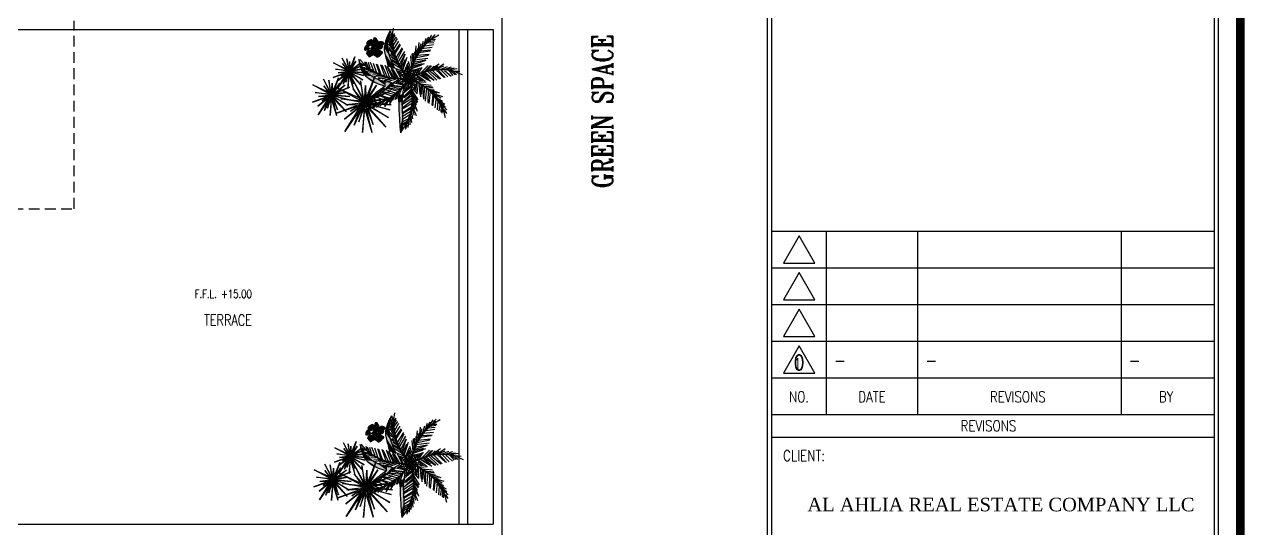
# Model space of a CAD drawing. Extents: x 5706208 to 5786773, y -2031603 to -1909573.
# Drawn here: x 5758540 to 5786773, y -2014775 to -2003110 of the extents above; entities that cross this region are included whole.
import ezdxf
from ezdxf.enums import TextEntityAlignment as Align

# ---------------------------------------------------------------- set-up
doc = ezdxf.new("R2010")
doc.units = 0
doc.header["$LTSCALE"] = 1000
doc.header["$MEASUREMENT"] = 0
doc.linetypes.add('HIDDEN', pattern=[0.375, 0.25, -0.125])
doc.layers.get('0').update_dxf_attribs({"linetype": 'CONTINUOUS'})
for name, color, linetype in [('0-PLANTS', 84, 'CONTINUOUS'), ('Bush', 86, 'CONTINUOUS'), ('c_trees1', 102, 'CONTINUOUS'), ('c_trees2', 96, 'CONTINUOUS'), ('c_trees_shade', 78, 'CONTINUOUS'), ('TEXT', 2, 'CONTINUOUS'), ('WALL', 7, 'CONTINUOUS'), ('WIN', 3, 'CONTINUOUS')]:
    doc.layers.add(name, color=color, linetype=linetype)
doc.styles.add('ROMANS', font='romans.shx', dxfattribs={"width": 0.9})
doc.styles.add('SALAH', font='dutcheb.ttf', dxfattribs={"height": 20})
doc.styles.add('TNR', font='romant.shx', dxfattribs={"width": 0.8})

# ---------------------------------------------------------------- blocks, each defined once
blk = doc.blocks.new('dec_tree')
at = {"layer": 'c_trees1'}
for points in [[(-778, -207), (-781, -201), (-783, -195), (-785, -188), (-786, -182), (-787, -176), (-788, -170), (-788, -163), (-788, -157), (-788, -151), (-788, -145), (-788, -138), (-788, -132), (-787, -126), (-787, -119), (-787, -113), (-788, -106), (-788, -100), (-789, -93), (-790, -87), (-792, -80), (-793, -74), (-795, -67), (-796, -60), (-798, -53), (-800, -46), (-802, -40), (-803, -33), (-805, -26), (-806, -18), (-808, -11), (-809, -4), (-809, 3), (-810, 11), (-810, 18), (-810, 26), (-810, 34), (-810, 41), (-809, 49), (-809, 56), (-808, 63), (-806, 71), (-805, 78), (-804, 85), (-802, 91), (-800, 98), (-798, 104), (-796, 110), (-794, 116), (-792, 121), (-790, 126), (-787, 131), (-785, 135), (-783, 140), (-781, 144), (-778, 148), (-776, 152), (-774, 156), (-773, 160), (-771, 163), (-770, 167), (-769, 171), (-768, 175), (-767, 179), (-767, 183), (-767, 188), (-768, 192), (-769, 197), (-770, 202), (-771, 207), (-772, 212), (-774, 217), (-775, 223), (-776, 228), (-778, 234), (-779, 240), (-780, 245), (-781, 251), (-782, 257), (-782, 263), (-783, 269), (-782, 275), (-782, 281), (-781, 287), (-780, 293), (-779, 299), (-777, 305), (-775, 310), (-773, 316), (-771, 321), (-769, 327), (-766, 332), (-764, 337), (-761, 342), (-759, 346), (-756, 350), (-753, 354), (-751, 358), (-748, 361), (-745, 365), (-742, 367), (-739, 369), (-736, 371), (-733, 373), (-729, 374), (-724, 375), (-720, 375), (-714, 374), (-709, 373), (-702, 372), (-695, 370), (-688, 368), (-679, 365), (-670, 361), (-660, 357), (-649, 352), (-638, 347), (-627, 342), (-615, 336), (-602, 330), (-590, 324), (-577, 317), (-565, 311), (-552, 304), (-540, 298), (-528, 291), (-516, 285), (-505, 279), (-494, 273), (-484, 267), (-474, 262), (-465, 257), (-456, 252), (-448, 247), (-441, 243), (-433, 238), (-427, 234), (-420, 230), (-414, 226), (-409, 221), (-404, 217), (-399, 213), (-394, 209), (-390, 204), (-385, 200), (-381, 195), (-378, 191), (-374, 186), (-371, 181), (-368, 176), (-365, 171), (-362, 166), (-359, 160), (-357, 155), (-355, 150), (-352, 145), (-351, 140), (-349, 135), (-347, 130), (-346, 125), (-344, 121), (-343, 116), (-342, 112), (-342, 108), (-341, 104), (-340, 100), (-340, 95), (-340, 91), (-340, 87), (-340, 83), (-341, 79), (-341, 75), (-342, 71), (-343, 66), (-344, 62), (-345, 57), (-347, 52), (-349, 47), (-351, 41), (-353, 36), (-355, 30), (-358, 24), (-360, 18), (-362, 12), (-365, 5), (-367, -2), (-370, -8), (-372, -16), (-375, -23), (-377, -30), (-379, -38), (-381, -46), (-383, -54), (-384, -62), (-386, -71), (-387, -79), (-388, -88), (-389, -96), (-390, -105), (-391, -113), (-393, -121), (-394, -129), (-395, -137), (-396, -145), (-398, -153), (-400, -160), (-402, -167), (-404, -173), (-407, -179), (-410, -185), (-414, -190), (-417, -194), (-421, -199), (-426, -203), (-431, -206), (-436, -210), (-442, -213), (-447, -216), (-454, -219), (-460, -222), (-467, -225), (-475, -228), (-483, -231), (-491, -235), (-499, -238), (-508, -241), (-517, -245), (-526, -248), (-536, -252), (-546, -256), (-556, -259), (-566, -263), (-577, -266), (-587, -269), (-598, -271), (-608, -273), (-619, -275), (-629, -277), (-640, -277), (-650, -278), (-660, -277), (-670, -276), (-680, -275), (-689, -272), (-698, -269), (-707, -266), (-716, -262), (-724, -258), (-732, -253), (-740, -248), (-747, -243), (-753, -237), (-759, -232), (-765, -226), (-770, -220), (-774, -213)], [(-225, -47), (-226, -44), (-227, -41), (-228, -38), (-229, -35), (-230, -32), (-230, -29), (-230, -26), (-230, -22), (-230, -19), (-230, -16), (-230, -13), (-230, -10), (-230, -7), (-230, -3), (-230, 0), (-230, 3), (-230, 6), (-231, 10), (-231, 13), (-232, 16), (-232, 19), (-233, 23), (-234, 26), (-235, 30), (-236, 33), (-237, 36), (-238, 40), (-238, 43), (-239, 47), (-240, 51), (-240, 54), (-241, 58), (-241, 62), (-241, 65), (-241, 69), (-241, 73), (-241, 77), (-241, 81), (-240, 84), (-240, 88), (-239, 92), (-238, 95), (-238, 99), (-237, 102), (-236, 105), (-235, 108), (-234, 111), (-233, 114), (-232, 117), (-231, 119), (-230, 122), (-228, 124), (-227, 126), (-226, 128), (-225, 130), (-224, 132), (-223, 134), (-222, 136), (-221, 138), (-221, 140), (-220, 142), (-220, 144), (-220, 146), (-220, 148), (-220, 150), (-220, 152), (-220, 155), (-221, 157), (-221, 160), (-222, 162), (-223, 165), (-223, 168), (-224, 170), (-225, 173), (-225, 176), (-226, 179), (-226, 182), (-227, 185), (-227, 188), (-227, 191), (-227, 194), (-227, 197), (-226, 200), (-226, 203), (-225, 206), (-224, 209), (-223, 211), (-222, 214), (-221, 217), (-220, 220), (-219, 222), (-218, 225), (-216, 227), (-215, 229), (-214, 231), (-213, 233), (-211, 235), (-210, 237), (-209, 238), (-207, 240), (-206, 241), (-204, 242), (-202, 243), (-200, 243), (-198, 243), (-196, 244), (-193, 243), (-190, 243), (-187, 242), (-184, 241), (-180, 240), (-175, 239), (-171, 237), (-166, 235), (-161, 232), (-155, 230), (-149, 227), (-143, 224), (-137, 221), (-131, 218), (-125, 215), (-118, 212), (-112, 208), (-106, 205), (-100, 202), (-94, 199), (-88, 196), (-83, 193), (-78, 190), (-73, 187), (-68, 185), (-64, 182), (-60, 180), (-56, 178), (-53, 175), (-49, 173), (-46, 171), (-43, 169), (-40, 167), (-38, 165), (-35, 163), (-33, 161), (-31, 158), (-29, 156), (-27, 154), (-25, 152), (-23, 149), (-21, 147), (-20, 144), (-18, 142), (-17, 139), (-15, 136), (-14, 134), (-13, 131), (-12, 129), (-11, 126), (-10, 124), (-9, 121), (-9, 119), (-8, 117), (-8, 114), (-7, 112), (-7, 110), (-6, 108), (-6, 106), (-6, 104), (-6, 102), (-6, 100), (-6, 98), (-6, 96), (-7, 94), (-7, 92), (-7, 89), (-8, 87), (-9, 85), (-9, 82), (-10, 80), (-11, 77), (-12, 74), (-13, 71), (-15, 68), (-16, 65), (-17, 62), (-18, 59), (-20, 55), (-21, 52), (-22, 48), (-23, 45), (-24, 41), (-25, 37), (-26, 33), (-27, 29), (-28, 25), (-29, 21), (-29, 17), (-30, 12), (-31, 8), (-31, 4), (-32, 0), (-32, -4), (-33, -9), (-33, -13), (-34, -16), (-35, -20), (-36, -24), (-37, -27), (-38, -30), (-39, -33), (-41, -36), (-43, -39), (-45, -41), (-47, -43), (-49, -45), (-51, -47), (-54, -49), (-57, -50), (-60, -52), (-63, -54), (-66, -55), (-70, -56), (-73, -58), (-77, -59), (-81, -61), (-85, -63), (-90, -64), (-94, -66), (-99, -68), (-104, -70), (-109, -72), (-114, -73), (-119, -75), (-124, -77), (-129, -78), (-135, -79), (-140, -81), (-145, -81), (-150, -82), (-156, -83), (-161, -83), (-166, -82), (-171, -82), (-176, -81), (-181, -80), (-185, -79), (-190, -77), (-194, -75), (-198, -73), (-202, -70), (-206, -68), (-209, -65), (-212, -62), (-215, -60), (-218, -57), (-221, -54), (-223, -50)], [(55, 605), (55, 601), (55, 598), (54, 595), (53, 592), (52, 589), (51, 586), (50, 583), (48, 580), (47, 578), (45, 575), (44, 572), (42, 569), (41, 567), (39, 564), (38, 561), (36, 558), (35, 555), (34, 552), (33, 549), (32, 546), (31, 542), (30, 539), (29, 536), (28, 532), (27, 529), (27, 525), (26, 522), (25, 518), (24, 515), (23, 511), (21, 508), (20, 505), (18, 501), (17, 498), (15, 494), (13, 491), (11, 488), (9, 485), (7, 481), (5, 478), (3, 476), (0, 473), (-2, 470), (-4, 467), (-6, 465), (-9, 463), (-11, 461), (-13, 459), (-15, 457), (-18, 455), (-20, 453), (-22, 452), (-24, 451), (-26, 449), (-28, 448), (-30, 447), (-31, 445), (-33, 444), (-35, 443), (-36, 442), (-37, 440), (-39, 439), (-40, 437), (-41, 435), (-42, 433), (-43, 431), (-44, 429), (-44, 426), (-45, 424), (-46, 421), (-46, 419), (-47, 416), (-48, 413), (-48, 410), (-49, 407), (-50, 405), (-51, 402), (-52, 399), (-53, 396), (-54, 394), (-56, 391), (-57, 389), (-59, 386), (-61, 384), (-63, 381), (-65, 379), (-67, 377), (-70, 375), (-72, 373), (-74, 371), (-76, 370), (-79, 368), (-81, 367), (-83, 365), (-85, 364), (-87, 363), (-89, 362), (-91, 361), (-93, 360), (-95, 360), (-97, 359), (-99, 359), (-101, 360), (-103, 360), (-105, 361), (-107, 362), (-109, 363), (-112, 365), (-114, 367), (-117, 370), (-119, 372), (-123, 376), (-126, 380), (-129, 384), (-133, 388), (-136, 393), (-140, 398), (-144, 404), (-148, 409), (-152, 415), (-156, 421), (-160, 427), (-164, 432), (-168, 438), (-172, 444), (-176, 449), (-179, 455), (-183, 460), (-186, 465), (-189, 469), (-192, 474), (-194, 478), (-197, 482), (-199, 486), (-201, 489), (-203, 493), (-205, 496), (-207, 499), (-208, 503), (-209, 506), (-211, 509), (-212, 512), (-213, 515), (-213, 517), (-214, 520), (-215, 523), (-215, 526), (-215, 529), (-216, 532), (-216, 535), (-216, 538), (-216, 541), (-216, 544), (-215, 547), (-215, 549), (-215, 552), (-214, 555), (-214, 557), (-213, 560), (-213, 562), (-212, 564), (-212, 566), (-211, 568), (-210, 570), (-210, 572), (-209, 574), (-208, 576), (-207, 578), (-206, 580), (-205, 581), (-203, 583), (-202, 585), (-201, 587), (-199, 588), (-197, 590), (-196, 592), (-194, 594), (-191, 596), (-189, 598), (-187, 600), (-184, 602), (-182, 604), (-179, 606), (-177, 608), (-174, 611), (-171, 613), (-168, 616), (-166, 618), (-163, 621), (-160, 624), (-158, 627), (-155, 630), (-152, 633), (-150, 637), (-147, 640), (-145, 644), (-142, 647), (-140, 651), (-137, 654), (-135, 658), (-132, 661), (-130, 664), (-127, 667), (-125, 670), (-122, 673), (-120, 675), (-117, 678), (-115, 680), (-112, 681), (-109, 683), (-107, 684), (-104, 685), (-101, 686), (-98, 686), (-95, 686), (-91, 687), (-88, 687), (-85, 686), (-81, 686), (-77, 686), (-73, 685), (-69, 685), (-65, 684), (-60, 684), (-56, 683), (-51, 683), (-46, 682), (-41, 682), (-35, 681), (-30, 680), (-25, 679), (-20, 678), (-14, 677), (-9, 676), (-4, 674), (1, 672), (6, 670), (11, 668), (16, 666), (20, 664), (24, 661), (28, 658), (32, 654), (35, 651), (38, 647), (41, 644), (44, 640), (46, 636), (48, 632), (50, 628), (52, 624), (53, 620), (54, 616), (55, 612), (55, 609)], [(375, 69), (373, 72), (372, 75), (371, 78), (371, 81), (370, 84), (370, 87), (370, 91), (370, 94), (370, 97), (370, 100), (370, 103), (370, 106), (370, 110), (370, 113), (370, 116), (370, 119), (370, 122), (369, 126), (369, 129), (368, 132), (367, 136), (366, 139), (366, 142), (365, 146), (364, 149), (363, 153), (362, 156), (361, 160), (361, 163), (360, 167), (359, 170), (359, 174), (359, 178), (359, 182), (358, 185), (359, 189), (359, 193), (359, 197), (359, 200), (360, 204), (361, 208), (361, 211), (362, 215), (363, 218), (364, 221), (365, 224), (366, 227), (367, 230), (368, 233), (369, 235), (370, 238), (371, 240), (372, 242), (373, 244), (374, 246), (376, 248), (376, 250), (377, 252), (378, 254), (379, 256), (379, 258), (380, 260), (380, 262), (380, 264), (380, 266), (380, 268), (379, 271), (379, 273), (378, 276), (378, 278), (377, 281), (376, 284), (376, 286), (375, 289), (374, 292), (374, 295), (373, 298), (373, 301), (372, 304), (372, 307), (372, 310), (373, 313), (373, 316), (374, 319), (374, 322), (375, 325), (376, 327), (377, 330), (378, 333), (379, 336), (381, 338), (382, 341), (383, 343), (384, 345), (386, 348), (387, 350), (388, 351), (390, 353), (391, 355), (393, 356), (394, 357), (396, 358), (397, 359), (399, 359), (402, 360), (404, 360), (406, 359), (409, 359), (413, 358), (416, 357), (420, 356), (424, 355), (429, 353), (434, 351), (439, 348), (445, 346), (450, 343), (456, 340), (463, 337), (469, 334), (475, 331), (481, 328), (488, 324), (494, 321), (500, 318), (506, 315), (511, 312), (517, 309), (522, 306), (527, 303), (531, 301), (536, 298), (540, 296), (543, 294), (547, 291), (550, 289), (554, 287), (556, 285), (559, 283), (562, 281), (564, 279), (567, 277), (569, 275), (571, 272), (573, 270), (575, 268), (577, 265), (578, 263), (580, 260), (581, 258), (583, 255), (584, 253), (585, 250), (586, 247), (587, 245), (588, 242), (589, 240), (590, 237), (591, 235), (591, 233), (592, 230), (592, 228), (593, 226), (593, 224), (593, 222), (594, 220), (594, 218), (594, 216), (594, 214), (593, 212), (593, 210), (593, 208), (592, 205), (592, 203), (591, 201), (590, 198), (589, 196), (588, 193), (587, 190), (586, 187), (585, 184), (584, 181), (582, 178), (581, 175), (580, 172), (579, 168), (578, 165), (576, 161), (575, 157), (574, 153), (573, 149), (572, 145), (572, 141), (571, 137), (570, 133), (570, 129), (569, 124), (569, 120), (568, 116), (567, 112), (567, 108), (566, 104), (565, 100), (565, 96), (564, 92), (563, 89), (562, 86), (560, 83), (559, 80), (557, 77), (555, 75), (553, 73), (551, 71), (548, 69), (546, 67), (543, 66), (540, 64), (537, 63), (533, 61), (530, 60), (526, 58), (522, 57), (518, 55), (514, 53), (510, 52), (505, 50), (501, 48), (496, 46), (491, 44), (486, 43), (481, 41), (475, 39), (470, 38), (465, 37), (460, 36), (454, 35), (449, 34), (444, 34), (439, 33), (434, 34), (429, 34), (424, 35), (419, 36), (414, 38), (410, 39), (406, 41), (402, 43), (398, 46), (394, 48), (390, 51), (387, 54), (384, 57), (381, 59), (379, 63), (377, 66)], [(-260, -404), (-422, -345), (-377, -457), (-403, -506), (-358, -569), (-309, -599), (-208, -584), (-170, -521), (-140, -453), (-144, -393), (-170, -345), (-208, -356), (-253, -404)]]:
    blk.add_hatch(color=256, dxfattribs=at).paths.add_polyline_path(points)
at = {"layer": 'c_trees2'}
for points in [[(-590, -124), (-639, -60), (-628, -19), (-609, 7), (-571, 26), (-500, -19), (-478, -82), (-515, -120)], [(-321, 325), (-326, 332), (-330, 339), (-335, 347), (-339, 354), (-343, 362), (-347, 370), (-350, 378), (-353, 386), (-357, 394), (-360, 403), (-363, 411), (-365, 419), (-368, 427), (-371, 435), (-374, 443), (-376, 451), (-379, 458), (-382, 465), (-384, 472), (-387, 479), (-389, 486), (-392, 492), (-394, 498), (-396, 505), (-398, 510), (-400, 516), (-402, 522), (-403, 527), (-404, 533), (-405, 538), (-406, 543), (-406, 548), (-406, 553), (-405, 558), (-404, 563), (-403, 568), (-402, 572), (-401, 577), (-399, 581), (-397, 586), (-395, 590), (-393, 594), (-391, 598), (-389, 602), (-387, 606), (-385, 610), (-383, 614), (-381, 617), (-379, 621), (-378, 624), (-376, 628), (-374, 631), (-373, 634), (-371, 638), (-369, 641), (-367, 644), (-365, 648), (-362, 651), (-359, 655), (-355, 658), (-352, 662), (-347, 666), (-342, 670), (-337, 674), (-331, 678), (-324, 682), (-317, 687), (-310, 692), (-302, 696), (-294, 701), (-287, 707), (-279, 712), (-271, 718), (-263, 723), (-256, 729), (-249, 735), (-243, 742), (-237, 748), (-232, 755), (-228, 762), (-224, 769), (-221, 776), (-219, 784), (-218, 791), (-217, 799), (-217, 806), (-217, 814), (-217, 822), (-218, 829), (-218, 837), (-219, 844), (-220, 851), (-221, 859), (-221, 865), (-222, 872), (-222, 879), (-222, 885), (-221, 891), (-220, 896), (-219, 901), (-218, 906), (-216, 911), (-214, 915), (-212, 920), (-209, 923), (-207, 927), (-204, 930), (-201, 933), (-197, 936), (-194, 939), (-190, 941), (-187, 943), (-183, 944), (-179, 946), (-175, 947), (-171, 948), (-167, 948), (-163, 949), (-159, 949), (-155, 950), (-151, 950), (-146, 950), (-142, 950), (-138, 950), (-134, 950), (-130, 949), (-126, 949), (-122, 949), (-119, 949), (-115, 949), (-112, 948), (-108, 948), (-105, 948), (-101, 948), (-98, 947), (-94, 947), (-91, 946), (-87, 945), (-84, 944), (-80, 943), (-77, 942), (-73, 940), (-69, 938), (-65, 936), (-61, 933), (-57, 931), (-53, 928), (-48, 925), (-44, 921), (-39, 918), (-34, 914), (-29, 910), (-24, 906), (-19, 902), (-14, 897), (-9, 893), (-4, 889), (2, 884), (7, 880), (13, 876), (18, 871), (24, 867), (30, 863), (35, 859), (41, 855), (47, 850), (52, 846), (58, 842), (64, 838), (69, 833), (75, 829), (80, 824), (85, 820), (90, 815), (95, 811), (100, 806), (104, 801), (109, 796), (113, 791), (117, 786), (121, 780), (124, 775), (127, 769), (130, 763), (132, 758), (135, 752), (136, 746), (138, 740), (139, 733), (139, 727), (139, 721), (139, 714), (138, 707), (137, 700), (136, 694), (134, 687), (132, 680), (130, 672), (127, 665), (125, 658), (122, 651), (120, 643), (118, 636), (116, 629), (114, 621), (112, 614), (111, 606), (110, 599), (110, 592), (110, 584), (111, 577), (112, 570), (113, 563), (114, 555), (115, 548), (117, 541), (119, 534), (120, 527), (122, 520), (124, 514), (125, 507), (127, 500), (128, 494), (129, 487), (129, 481), (129, 474), (129, 468), (129, 462), (129, 456), (128, 450), (127, 444), (126, 438), (125, 432), (123, 426), (122, 420), (120, 414), (118, 408), (116, 402), (114, 396), (112, 389), (110, 383), (108, 377), (106, 371), (104, 365), (102, 359), (100, 353), (98, 347), (96, 341), (94, 335), (92, 329), (90, 324), (88, 318), (86, 313), (84, 308), (83, 303), (81, 298), (79, 294), (77, 290), (75, 286), (74, 282), (72, 279), (70, 276), (68, 273), (66, 270), (64, 268), (62, 265), (60, 263), (58, 261), (55, 259), (52, 258), (49, 257), (46, 255), (43, 254), (39, 254), (36, 253), (32, 252), (27, 252), (23, 252), (19, 251), (14, 251), (9, 251), (4, 251), (-1, 251), (-6, 251), (-12, 251), (-17, 251), (-23, 251), (-28, 251), (-34, 250), (-40, 250), (-46, 250), (-52, 249), (-58, 249), (-64, 248), (-69, 248), (-75, 247), (-81, 247), (-86, 246), (-91, 246), (-96, 245), (-101, 244), (-106, 243), (-110, 243), (-114, 242), (-117, 241), (-121, 241), (-124, 240), (-126, 239), (-129, 239), (-131, 238), (-134, 237), (-136, 237), (-138, 236), (-140, 236), (-142, 236), (-144, 235), (-146, 235), (-148, 235), (-151, 235), (-153, 235), (-156, 236), (-158, 236), (-161, 236), (-165, 237), (-168, 238), (-171, 239), (-175, 240), (-179, 241), (-183, 242), (-188, 243), (-192, 245), (-197, 247), (-202, 249), (-208, 251), (-213, 253), (-219, 255), (-225, 258), (-231, 261), (-238, 264), (-244, 267), (-251, 270), (-258, 274), (-265, 278), (-271, 282), (-278, 286), (-285, 291), (-291, 296), (-298, 301), (-304, 307), (-310, 313), (-315, 319)], [(-99, -229), (-237, -114), (-253, -37), (-291, 31), (-184, 108), (-92, 93), (31, 162), (230, 169), (223, 15), (207, -99), (215, -160), (146, -198), (100, -214)], [(410, 312), (310, 235), (188, 174), (73, 373), (103, 465), (165, 565), (241, 649), (341, 672), (410, 657), (502, 672), (586, 680), (678, 588), (647, 488), (555, 412), (540, 343)], [(372, 5), (264, 45), (228, 162), (264, 232), (309, 285), (497, 335), (689, 312), (771, 61), (784, -91), (751, -204), (617, -219), (425, -164)], [(329, 303), (287, 361), (329, 402), (378, 419), (445, 369), (503, 294), (436, 269), (395, 261)], [(477, 489), (436, 547), (477, 589), (527, 605), (593, 556), (652, 481), (585, 456), (544, 448)], [(473, 95), (471, 167), (528, 178), (579, 165), (607, 87), (614, -8), (545, 8), (506, 24)], [(175, -495), (121, -365), (-55, -280), (-300, -265), (-384, -395), (-284, -541), (-383, -751), (45, -755)], [(240, -353), (255, -473), (306, -694), (383, -701), (420, -669), (519, -563), (609, -378), (579, -255), (472, -164), (448, -245), (430, -335), (361, -290)]]:
    blk.add_hatch(color=256, dxfattribs=at).paths.add_polyline_path(points)
at = {"layer": 'c_trees_shade'}
for points in [[(-610, -278), (-571, -337), (-509, -340), (-412, -288), (-354, -243), (-308, -110), (-308, -61), (-256, 65), (-260, 198), (-299, 243), (-409, 224), (-350, 156), (-341, 114), (-354, 17), (-383, -55), (-399, -171), (-438, -217), (-519, -249), (-584, -268)], [(590, -236), (644, -280), (704, -265), (782, -186), (824, -126), (828, 15), (813, 61), (825, 197), (782, 323), (732, 355), (632, 303), (708, 256), (730, 219), (747, 122), (740, 45), (759, -71), (736, -126), (668, -181), (612, -219)], [(-85, -747), (-46, -805), (16, -808), (113, -757), (171, -711), (217, -578), (217, -530), (269, -403), (266, -271), (227, -225), (116, -245), (175, -313), (184, -355), (171, -452), (142, -523), (126, -640), (87, -685), (6, -718), (-59, -737)], [(316, -664), (355, -723), (417, -726), (514, -674), (572, -629), (618, -496), (618, -447), (670, -321), (666, -188), (628, -143), (517, -162), (576, -230), (585, -272), (572, -370), (543, -441), (527, -558), (488, -603), (407, -635), (342, -655)]]:
    blk.add_hatch(color=256, dxfattribs=at).paths.add_polyline_path(points)
at = {"layer": 'c_trees1'}
for points in [[(-590, -124), (-639, -60), (-628, -19), (-609, 7), (-571, 26), (-500, -19), (-478, -82), (-515, -120)], [(329, 303), (287, 361), (329, 402), (378, 419), (445, 369), (503, 294), (436, 269), (395, 261)], [(477, 489), (436, 547), (477, 589), (527, 605), (593, 556), (652, 481), (585, 456), (544, 448)], [(473, 95), (471, 167), (528, 178), (579, 165), (607, 87), (614, -8), (545, 8), (506, 24)], [(-260, -404), (-422, -345), (-377, -457), (-403, -506), (-358, -569), (-309, -599), (-208, -584), (-170, -521), (-140, -453), (-144, -393), (-170, -345), (-208, -356), (-253, -404)]]:
    blk.add_lwpolyline(points, close=True, dxfattribs=at)
at = {"layer": 'c_trees2'}
for points in [[(-778, -207), (-781, -201), (-783, -195), (-785, -188), (-786, -182), (-787, -176), (-788, -170), (-788, -163), (-788, -157), (-788, -151), (-788, -145), (-788, -138), (-788, -132), (-787, -126), (-787, -119), (-787, -113), (-788, -106), (-788, -100), (-789, -93), (-790, -87), (-792, -80), (-793, -74), (-795, -67), (-796, -60), (-798, -53), (-800, -46), (-802, -40), (-803, -33), (-805, -26), (-806, -18), (-808, -11), (-809, -4), (-809, 3), (-810, 11), (-810, 18), (-810, 26), (-810, 34), (-810, 41), (-809, 49), (-809, 56), (-808, 63), (-806, 71), (-805, 78), (-804, 85), (-802, 91), (-800, 98), (-798, 104), (-796, 110), (-794, 116), (-792, 121), (-790, 126), (-787, 131), (-785, 135), (-783, 140), (-781, 144), (-778, 148), (-776, 152), (-774, 156), (-773, 160), (-771, 163), (-770, 167), (-769, 171), (-768, 175), (-767, 179), (-767, 183), (-767, 188), (-768, 192), (-769, 197), (-770, 202), (-771, 207), (-772, 212), (-774, 217), (-775, 223), (-776, 228), (-778, 234), (-779, 240), (-780, 245), (-781, 251), (-782, 257), (-782, 263), (-783, 269), (-782, 275), (-782, 281), (-781, 287), (-780, 293), (-779, 299), (-777, 305), (-775, 310), (-773, 316), (-771, 321), (-769, 327), (-766, 332), (-764, 337), (-761, 342), (-759, 346), (-756, 350), (-753, 354), (-751, 358), (-748, 361), (-745, 365), (-742, 367), (-739, 369), (-736, 371), (-733, 373), (-729, 374), (-724, 375), (-720, 375), (-714, 374), (-709, 373), (-702, 372), (-695, 370), (-688, 368), (-679, 365), (-670, 361), (-660, 357), (-649, 352), (-638, 347), (-627, 342), (-615, 336), (-602, 330), (-590, 324), (-577, 317), (-565, 311), (-552, 304), (-540, 298), (-528, 291), (-516, 285), (-505, 279), (-494, 273), (-484, 267), (-474, 262), (-465, 257), (-456, 252), (-448, 247), (-441, 243), (-433, 238), (-427, 234), (-420, 230), (-414, 226), (-409, 221), (-404, 217), (-399, 213), (-394, 209), (-390, 204), (-385, 200), (-381, 195), (-378, 191), (-374, 186), (-371, 181), (-368, 176), (-365, 171), (-362, 166), (-359, 160), (-357, 155), (-355, 150), (-352, 145), (-351, 140), (-349, 135), (-347, 130), (-346, 125), (-344, 121), (-343, 116), (-342, 112), (-342, 108), (-341, 104), (-340, 100), (-340, 95), (-340, 91), (-340, 87), (-340, 83), (-341, 79), (-341, 75), (-342, 71), (-343, 66), (-344, 62), (-345, 57), (-347, 52), (-349, 47), (-351, 41), (-353, 36), (-355, 30), (-358, 24), (-360, 18), (-362, 12), (-365, 5), (-367, -2), (-370, -8), (-372, -16), (-375, -23), (-377, -30), (-379, -38), (-381, -46), (-383, -54), (-384, -62), (-386, -71), (-387, -79), (-388, -88), (-389, -96), (-390, -105), (-391, -113), (-393, -121), (-394, -129), (-395, -137), (-396, -145), (-398, -153), (-400, -160), (-402, -167), (-404, -173), (-407, -179), (-410, -185), (-414, -190), (-417, -194), (-421, -199), (-426, -203), (-431, -206), (-436, -210), (-442, -213), (-447, -216), (-454, -219), (-460, -222), (-467, -225), (-475, -228), (-483, -231), (-491, -235), (-499, -238), (-508, -241), (-517, -245), (-526, -248), (-536, -252), (-546, -256), (-556, -259), (-566, -263), (-577, -266), (-587, -269), (-598, -271), (-608, -273), (-619, -275), (-629, -277), (-640, -277), (-650, -278), (-660, -277), (-670, -276), (-680, -275), (-689, -272), (-698, -269), (-707, -266), (-716, -262), (-724, -258), (-732, -253), (-740, -248), (-747, -243), (-753, -237), (-759, -232), (-765, -226), (-770, -220), (-774, -213)], [(-321, 325), (-326, 332), (-330, 339), (-335, 347), (-339, 354), (-343, 362), (-347, 370), (-350, 378), (-353, 386), (-357, 394), (-360, 403), (-363, 411), (-365, 419), (-368, 427), (-371, 435), (-374, 443), (-376, 451), (-379, 458), (-382, 465), (-384, 472), (-387, 479), (-389, 486), (-392, 492), (-394, 498), (-396, 505), (-398, 510), (-400, 516), (-402, 522), (-403, 527), (-404, 533), (-405, 538), (-406, 543), (-406, 548), (-406, 553), (-405, 558), (-404, 563), (-403, 568), (-402, 572), (-401, 577), (-399, 581), (-397, 586), (-395, 590), (-393, 594), (-391, 598), (-389, 602), (-387, 606), (-385, 610), (-383, 614), (-381, 617), (-379, 621), (-378, 624), (-376, 628), (-374, 631), (-373, 634), (-371, 638), (-369, 641), (-367, 644), (-365, 648), (-362, 651), (-359, 655), (-355, 658), (-352, 662), (-347, 666), (-342, 670), (-337, 674), (-331, 678), (-324, 682), (-317, 687), (-310, 692), (-302, 696), (-294, 701), (-287, 707), (-279, 712), (-271, 718), (-263, 723), (-256, 729), (-249, 735), (-243, 742), (-237, 748), (-232, 755), (-228, 762), (-224, 769), (-221, 776), (-219, 784), (-218, 791), (-217, 799), (-217, 806), (-217, 814), (-217, 822), (-218, 829), (-218, 837), (-219, 844), (-220, 851), (-221, 859), (-221, 865), (-222, 872), (-222, 879), (-222, 885), (-221, 891), (-220, 896), (-219, 901), (-218, 906), (-216, 911), (-214, 915), (-212, 920), (-209, 923), (-207, 927), (-204, 930), (-201, 933), (-197, 936), (-194, 939), (-190, 941), (-187, 943), (-183, 944), (-179, 946), (-175, 947), (-171, 948), (-167, 948), (-163, 949), (-159, 949), (-155, 950), (-151, 950), (-146, 950), (-142, 950), (-138, 950), (-134, 950), (-130, 949), (-126, 949), (-122, 949), (-119, 949), (-115, 949), (-112, 948), (-108, 948), (-105, 948), (-101, 948), (-98, 947), (-94, 947), (-91, 946), (-87, 945), (-84, 944), (-80, 943), (-77, 942), (-73, 940), (-69, 938), (-65, 936), (-61, 933), (-57, 931), (-53, 928), (-48, 925), (-44, 921), (-39, 918), (-34, 914), (-29, 910), (-24, 906), (-19, 902), (-14, 897), (-9, 893), (-4, 889), (2, 884), (7, 880), (13, 876), (18, 871), (24, 867), (30, 863), (35, 859), (41, 855), (47, 850), (52, 846), (58, 842), (64, 838), (69, 833), (75, 829), (80, 824), (85, 820), (90, 815), (95, 811), (100, 806), (104, 801), (109, 796), (113, 791), (117, 786), (121, 780), (124, 775), (127, 769), (130, 763), (132, 758), (135, 752), (136, 746), (138, 740), (139, 733), (139, 727), (139, 721), (139, 714), (138, 707), (137, 700), (136, 694), (134, 687), (132, 680), (130, 672), (127, 665), (125, 658), (122, 651), (120, 643), (118, 636), (116, 629), (114, 621), (112, 614), (111, 606), (110, 599), (110, 592), (110, 584), (111, 577), (112, 570), (113, 563), (114, 555), (115, 548), (117, 541), (119, 534), (120, 527), (122, 520), (124, 514), (125, 507), (127, 500), (128, 494), (129, 487), (129, 481), (129, 474), (129, 468), (129, 462), (129, 456), (128, 450), (127, 444), (126, 438), (125, 432), (123, 426), (122, 420), (120, 414), (118, 408), (116, 402), (114, 396), (112, 389), (110, 383), (108, 377), (106, 371), (104, 365), (102, 359), (100, 353), (98, 347), (96, 341), (94, 335), (92, 329), (90, 324), (88, 318), (86, 313), (84, 308), (83, 303), (81, 298), (79, 294), (77, 290), (75, 286), (74, 282), (72, 279), (70, 276), (68, 273), (66, 270), (64, 268), (62, 265), (60, 263), (58, 261), (55, 259), (52, 258), (49, 257), (46, 255), (43, 254), (39, 254), (36, 253), (32, 252), (27, 252), (23, 252), (19, 251), (14, 251), (9, 251), (4, 251), (-1, 251), (-6, 251), (-12, 251), (-17, 251), (-23, 251), (-28, 251), (-34, 250), (-40, 250), (-46, 250), (-52, 249), (-58, 249), (-64, 248), (-69, 248), (-75, 247), (-81, 247), (-86, 246), (-91, 246), (-96, 245), (-101, 244), (-106, 243), (-110, 243), (-114, 242), (-117, 241), (-121, 241), (-124, 240), (-126, 239), (-129, 239), (-131, 238), (-134, 237), (-136, 237), (-138, 236), (-140, 236), (-142, 236), (-144, 235), (-146, 235), (-148, 235), (-151, 235), (-153, 235), (-156, 236), (-158, 236), (-161, 236), (-165, 237), (-168, 238), (-171, 239), (-175, 240), (-179, 241), (-183, 242), (-188, 243), (-192, 245), (-197, 247), (-202, 249), (-208, 251), (-213, 253), (-219, 255), (-225, 258), (-231, 261), (-238, 264), (-244, 267), (-251, 270), (-258, 274), (-265, 278), (-271, 282), (-278, 286), (-285, 291), (-291, 296), (-298, 301), (-304, 307), (-310, 313), (-315, 319)], [(-99, -229), (-237, -114), (-253, -37), (-291, 31), (-184, 108), (-92, 93), (31, 162), (230, 169), (223, 15), (207, -99), (215, -160), (146, -198), (100, -214)], [(410, 312), (310, 235), (188, 174), (73, 373), (103, 465), (165, 565), (241, 649), (341, 672), (410, 657), (502, 672), (586, 680), (678, 588), (647, 488), (555, 412), (540, 343)], [(372, 5), (264, 45), (228, 162), (264, 232), (309, 285), (497, 335), (689, 312), (771, 61), (784, -91), (751, -204), (617, -219), (425, -164)], [(240, -353), (255, -473), (306, -694), (383, -701), (420, -669), (519, -563), (609, -378), (579, -255), (472, -164), (448, -245), (430, -335), (361, -290)]]:
    blk.add_lwpolyline(points, close=True, dxfattribs=at)
blk.add_lwpolyline([(175, -495), (121, -365), (-55, -280), (-300, -265), (-384, -395), (-284, -541), (-383, -751), (45, -755), (175, -495)], dxfattribs=at)
at = {"layer": 'c_trees_shade'}
blk.add_lwpolyline([(-610, -278), (-571, -337), (-509, -340), (-412, -288), (-354, -243), (-308, -110), (-308, -61), (-256, 65), (-260, 198), (-299, 243), (-409, 224), (-350, 156), (-341, 114), (-354, 17), (-383, -55), (-399, -171), (-438, -217), (-519, -249), (-584, -268)], close=True, dxfattribs=at)
blk = doc.blocks.new('*U7', base_point=(3283.82, -1172.15))
at = {"color": 0}
for points in [[(3280.3, -1172.06), (3279.91, -1171.83), (3280.35, -1172.2)], [(3281.2, -1172.33), (3280.3, -1172.06), (3281.52, -1172.8), (3280.35, -1172.2)], [(3280.35, -1172.2), (3280.85, -1172.52), (3281.52, -1172.8), (3281.18, -1172.69)], [(3281.99, -1172.45), (3281.2, -1172.33), (3281.52, -1172.8)], [(3281.52, -1172.8), (3282.06, -1172.84), (3283.31, -1172.29), (3283.82, -1172.15)], [(3281.52, -1172.8), (3283.31, -1172.29), (3282.5, -1172.4)], [(3282.5, -1172.4), (3281.99, -1172.45), (3281.52, -1172.8)], [(3281.52, -1172.8), (3281.88, -1172.84), (3282.06, -1172.84)], [(3282.06, -1172.84), (3283.42, -1172.8), (3283.82, -1172.15), (3283.82, -1172.17)]]:
    blk.add_solid(points, dxfattribs=at)
blk = doc.blocks.new('*U8', base_point=(3285.02, -1173.35))
at = {"color": 0}
for points in [[(3285.2, -1172.87), (3285.11, -1173.07), (3285.02, -1173.35)], [(3285.41, -1173.44), (3286.41, -1175.5), (3285.02, -1173.35), (3285.2, -1172.87)], [(3285.64, -1173.24), (3285.39, -1172.59), (3285.2, -1172.87)], [(3285.85, -1173.74), (3285.64, -1173.24), (3285.2, -1172.87)], [(3286.41, -1175.5), (3286.72, -1176.4), (3285.2, -1172.87), (3285.85, -1173.74)], [(3283.93, -1175.34), (3285.08, -1174.13), (3285.41, -1173.44)], [(3284.46, -1174.31), (3284.16, -1174.65), (3285.41, -1173.44), (3283.93, -1175.34)], [(3283.93, -1175.34), (3284.16, -1175.18), (3285.08, -1174.13), (3284.67, -1174.69)], [(3284.76, -1173.84), (3284.46, -1174.31), (3285.41, -1173.44)], [(3285.41, -1173.44), (3285.02, -1173.35), (3284.76, -1173.84)], [(3285.08, -1174.13), (3285.27, -1173.77), (3285.41, -1173.44)], [(3285.41, -1173.44), (3285.55, -1173.77), (3286.41, -1175.5), (3286.08, -1174.85)], [(3286.78, -1175.59), (3286.2, -1174.35), (3285.85, -1173.74)], [(3286.72, -1176.4), (3286.75, -1176.54), (3285.85, -1173.74), (3286.78, -1175.59)], [(3282.49, -1175.6), (3282.17, -1175.64), (3282.68, -1175.69)], [(3282.94, -1175.47), (3282.49, -1175.6), (3283.93, -1175.34), (3282.68, -1175.69)], [(3282.68, -1175.69), (3283.31, -1175.57), (3283.93, -1175.34), (3283.63, -1175.48)], [(3283.35, -1175.27), (3282.94, -1175.47), (3283.93, -1175.34)], [(3283.58, -1175.13), (3283.35, -1175.27), (3283.93, -1175.34)], [(3284.16, -1174.65), (3283.58, -1175.13), (3283.93, -1175.34)], [(3286.75, -1176.54), (3286.89, -1176.1), (3286.78, -1175.59)]]:
    blk.add_solid(points, dxfattribs=at)
blk = doc.blocks.new('*U9', base_point=(3286.82, -1171.92))
at = {"color": 0}
for points in [[(3287.47, -1172.43), (3286.99, -1172.4), (3286.64, -1171.83), (3286.71, -1172.1)], [(3287.47, -1172.43), (3286.64, -1171.83), (3286.82, -1171.92)], [(3286.82, -1171.92), (3287.36, -1172.13), (3287.47, -1172.43)], [(3287.36, -1172.13), (3288.1, -1172.24), (3289.07, -1172.4)], [(3287.36, -1172.13), (3289.07, -1172.4), (3289.14, -1172.7), (3289.92, -1172.82)], [(3287.36, -1172.13), (3289.14, -1172.7), (3287.47, -1172.43)], [(3289.14, -1172.7), (3288.17, -1172.57), (3287.47, -1172.43)], [(3289.07, -1172.4), (3289.9, -1172.57), (3289.92, -1172.82), (3290.55, -1172.87)]]:
    blk.add_solid(points, dxfattribs=at)
blk = doc.blocks.new('PPALM1')
at = {"color": 84}
for points in [[(-0.417, 2.197), (-0.375, 1.885)], [(-0.356, 1.899), (-0.164, 2.109)], [(-0.337, 2.117), (-0.313, 2.314)], [(-0.32, 2.035), (-0.167, 2.173)], [(-0.279, 2.15), (-0.172, 2.407)], [(-0.386, 1.262), (-0.632, 1.628)], [(-0.428, 1.36), (-0.538, 1.637)], [(-0.404, 1.504), (-0.516, 1.791)], [(-0.388, 1.636), (-0.507, 1.954)], [(-0.405, 1.771), (-0.456, 2.071)], [(-0.391, 1.496), (-0.07, 1.808)], [(-0.38, 1.285), (-0.047, 1.642)], [(-0.376, 1.371), (-0.045, 1.685)], [(-0.37, 1.811), (-0.135, 2.019)], [(-0.351, 1.665), (-0.098, 1.941)], [(0.626, 1.148), (0.759, 1.569)], [(0.804, 1.313), (0.958, 1.58)], [(0.917, 1.383), (1.091, 1.674)], [(1.012, 1.481), (1.215, 1.707)], [(1.337, 1.755), (1.119, 1.528)], [(1.271, 1.578), (1.475, 1.545)], [(1.325, 1.643), (1.494, 1.747)], [(1.386, 1.619), (1.655, 1.695)], [(-1.743, 1.113), (-1.883, 1.255)], [(-1.733, 1.179), (-1.868, 1.424)], [(-1.856, 1.1), (-1.585, 0.939)], [(-1.669, 1.075), (-1.681, 1.282)], [(-1.585, 0.962), (-1.63, 1.244)], [(-1.525, 0.896), (-1.541, 1.21)], [(-1.399, 0.821), (-1.457, 1.191)], [(-1.292, 0.684), (-1.336, 1.129)], [(-1.185, 0.618), (-1.224, 1.072)], [(-1.12, 0.561), (-1.191, 1.044)], [(-0.416, 1.096), (-0.636, 1.435)], [(-0.275, 0.772), (-0.558, 1.056)], [(-0.335, 0.909), (-0.545, 1.101)], [(-0.329, 0.985), (-0.534, 1.2)], [(-0.385, 1.155), (-0.526, 1.372)], [(-0.361, 1.139), (0.013, 1.504)], [(-0.329, 1.038), (0.014, 1.451)], [(-0.327, 0.921), (0.07, 1.334)], [(-0.293, 0.811), (0.06, 1.225)], [(-0.254, 0.723), (0.072, 1.217)], [(-0.173, 0.643), (0.114, 1.065)], [(0.226, 0.636), (0.281, 1.095)], [(0.312, 0.756), (0.357, 1.154)], [(0.381, 0.888), (0.4, 1.173)], [(0.445, 0.931), (0.485, 1.225)], [(0.477, 1.068), (0.606, 1.451)], [(0.542, 1.081), (0.624, 1.327)], [(0.545, 1.052), (1.064, 0.987)], [(0.647, 1.158), (1.134, 1.12)], [(0.677, 1.242), (0.824, 1.501)], [(0.717, 1.209), (1.169, 1.145)], [(0.805, 1.298), (1.249, 1.242)], [(0.962, 1.372), (1.337, 1.346)], [(1.064, 1.478), (1.374, 1.424)], [(1.142, 1.522), (1.426, 1.503)], [(-1.516, 0.845), (-1.782, 0.992)], [(-1.399, 0.774), (-1.722, 0.879)], [(-1.306, 0.679), (-1.601, 0.77)], [(-1.106, 0.542), (-1.546, 0.578)], [(-1.209, 0.571), (-1.494, 0.657)], [(-0.994, 0.485), (-1.046, 1.005)], [(-0.896, 0.447), (-1.004, 0.972)], [(-0.802, 0.376), (-0.878, 0.943)], [(-0.695, 0.333), (-0.799, 0.868)], [(-0.601, 0.309), (-0.785, 0.872)], [(-0.55, 0.295), (-0.645, 0.708)], [(-0.489, 0.322), (-0.64, 0.811)], [(-0.424, 0.219), (-0.585, 0.688)], [(-0.235, 0.63), (-0.559, 0.959)], [(-0.239, 0.544), (-0.476, 0.709)], [(-0.349, 0.251), (-0.458, 0.659)], [(-0.162, 0.431), (-0.405, 0.574)], [(-0.316, 0.223), (-0.37, 0.556)], [(-0.233, 0.673), (0.03, 1.005)], [(-0.214, 0.528), (0.053, 0.946)], [(-0.144, 0.446), (0.083, 0.695)], [(-0.142, 0.489), (0.109, 0.829)], [(0.033, 0.306), (-0.083, 0.593)], [(-0.079, 0.341), (0.086, 0.632)], [(0.062, 0.391), (-0.012, 0.63)], [(0.116, 0.455), (0.076, 0.734)], [(0.156, 0.585), (0.137, 0.874)], [(0.159, 0.556), (0.652, 0.608)], [(0.261, 0.662), (0.685, 0.663)], [(0.274, 0.596), (0.784, 0.635)], [(0.286, 0.709), (0.876, 0.762)], [(0.33, 0.794), (0.875, 0.777)], [(0.396, 0.89), (0.966, 0.837)], [(0.486, 0.965), (1.023, 0.954)], [(0.518, 0.28), (0.911, 0.523)], [(-0.994, 0.415), (-1.397, 0.455)], [(-1.022, 0.476), (-1.279, 0.501)], [(-0.854, 0.414), (-1.149, 0.388)], [(-0.798, 0.362), (-1.079, 0.317)], [(-0.653, 0.323), (-1.051, 0.279)], [(-0.517, 0.266), (-0.977, 0.218)], [(-0.435, -0.124), (-0.911, 0.062)], [(-0.314, -0.138), (-0.781, 0.029)], [(-0.452, 0.21), (-0.729, 0.127)], [(-0.292, -0.059), (-0.68, 0.11)], [(-0.317, 0.199), (-0.58, 0.098)], [(-0.25, -0.052), (-0.544, 0.114)], [(-0.162, 0.034), (-0.482, 0.131)], [(-0.242, 0.161), (-0.458, 0.036)], [(-0.153, 0.151), (-0.407, -0.025)], [(-0.098, 0.273), (-0.394, 0.362)], [(-0.114, 0.056), (-0.385, 0.221)], [(-0.145, 0.349), (-0.378, 0.44)], [(-0.195, 0.208), (-0.319, 0.518)], [(-0.094, 0.111), (-0.319, 0.228)], [(0.007, 0.002), (-0.291, -0.106)], [(-0.024, 0.053), (-0.255, -0.051)], [(-0.148, 0.184), (-0.188, 0.498)], [(-0.092, 0.202), (-0.141, 0.451)], [(-0.092, 0.032), (-0.113, -0.277)], [(-0.069, 0.29), (0.152, 0.517)], [(-0.019, 0.257), (0.144, 0.451)], [(0.065, 0.072), (0.002, -0.174)], [(0.124, 0.064), (0.024, -0.237)], [(0.04, 0.005), (0.268, -0.204)], [(0.063, 0.294), (0.379, 0.263)], [(0.069, 0.235), (0.322, 0.228)], [(0.097, 0.335), (0.427, 0.387)], [(0.106, 0.153), (0.259, -0.05)], [(0.156, 0.022), (0.133, -0.311)], [(0.139, 0.225), (0.292, 0.494)], [(0.139, 0.45), (0.475, 0.428)], [(0.143, 0.091), (0.448, 0.14)], [(0.149, 0.194), (0.321, -0.072)], [(0.173, 0.475), (0.596, 0.491)], [(0.202, 0.192), (0.448, -0.033)], [(0.218, 0.043), (0.468, 0.062)], [(0.224, 0.255), (0.365, 0.461)], [(0.308, 0.253), (0.501, 0.458)], [(0.318, 0.232), (0.511, -0.045)], [(0.359, 0.22), (0.635, -0.1)], [(0.413, 0.282), (0.762, -0.071)], [(0.434, 0.303), (0.648, 0.497)], [(0.516, 0.217), (0.864, -0.158)], [(0.559, 0.268), (0.825, -0.062)], [(0.612, 0.278), (1.022, -0.151)], [(0.665, 0.287), (1.005, 0.5)], [(0.707, 0.297), (1.032, -0.14)], [(0.812, 0.315), (1.046, 0.478)], [(0.822, 0.305), (1.136, -0.174)], [(0.885, 0.293), (1.139, 0.444)], [(0.937, 0.281), (1.263, -0.145)], [(1.012, 0.353), (1.392, 0.491)], [(1.042, 0.289), (1.315, -0.157)], [(1.063, 0.31), (1.306, 0.399)], [(1.167, 0.286), (1.58, 0.445)], [(1.188, 0.276), (1.462, -0.129)], [(1.271, 0.253), (1.504, -0.14)], [(1.273, 0.305), (1.567, 0.351)], [(1.397, 0.24), (1.629, -0.143)], [(1.408, 0.25), (1.712, 0.295)], [(1.532, 0.205), (1.869, 0.25)], [(1.552, 0.163), (1.766, -0.146)], [(1.668, 0.192), (1.972, 0.174)], [(1.699, 0.149), (1.85, -0.127)], [(2.085, 0.109), (1.772, 0.137)], [(1.782, 0.116), (1.944, -0.118)], [(1.906, 0.05), (2.007, -0.13)], [(1.99, 0.048), (2.177, -0.019)], [(-1.881, -0.563), (-2.156, -0.516)], [(-1.759, -0.577), (-1.929, -0.458)], [(-1.619, -0.582), (-1.867, -0.442)], [(-1.53, -0.576), (-1.786, -0.393)], [(-1.392, -0.525), (-1.718, -0.34)], [(-1.219, -0.527), (-1.594, -0.283)], [(-1.1, -0.484), (-1.48, -0.231)], [(-1.015, -0.469), (-1.437, -0.223)], [(-0.877, -0.418), (-1.317, -0.134)], [(-0.991, -0.47), (-1.294, -0.791)], [(-0.786, -0.365), (-1.265, -0.122)], [(-0.673, -0.336), (-1.163, -0.041)], [(-0.822, -0.462), (-1.105, -0.751)], [(-0.887, -0.445), (-1.068, -0.631)], [(-0.572, -0.279), (-1.055, -0.026)], [(-0.495, -0.221), (-1.05, -0.013)], [(-0.734, -0.352), (-0.898, -0.6)], [(-0.452, -0.189), (-0.834, -0.007)], [(-0.659, -0.341), (-0.799, -0.589)], [(-0.538, -0.252), (-0.752, -0.591)], [(-0.409, -0.182), (-0.658, -0.571)], [(-0.014, -0.468), (-0.523, -0.772)], [(-0.052, -0.361), (-0.495, -0.617)], [(-0.324, -0.166), (-0.432, -0.434)], [(-0.012, -0.414), (-0.393, -0.599)], [(-0.014, -0.208), (-0.388, -0.406)], [(0.034, -0.275), (-0.388, -0.536)], [(-0.231, -0.066), (-0.316, -0.335)], [(0.006, -0.17), (-0.306, -0.297)], [(-0.006, -0.048), (-0.281, -0.238)], [(-0.155, -0.032), (-0.192, -0.279)], [(-0.017, -0.521), (0.115, -0.9)], [(0.009, -0.376), (0.158, -0.813)], [(0.029, -0.165), (0.187, -0.399)], [(0.049, -0.3), (0.191, -0.552)], [(0.05, -0.084), (0.22, -0.267)], [(0.259, -0.044), (0.163, -0.368)], [(0.276, -0.084), (0.197, -0.499)], [(0.269, -0.023), (0.55, -0.046)], [(0.371, -0.209), (0.295, -0.714)], [(0.358, -0.087), (0.299, -0.58)], [(0.438, -0.21), (0.345, -0.624)], [(0.387, -0.091), (0.672, -0.137)], [(0.478, -0.246), (0.399, -0.833)], [(0.552, -0.308), (0.414, -0.835)], [(0.421, -0.171), (0.856, -0.327)], [(0.63, -0.393), (0.452, -0.937)], [(0.518, -0.281), (0.897, -0.414)], [(0.683, -0.498), (0.553, -1.018)], [(0.632, -0.379), (0.905, -0.46)], [(0.66, -0.45), (0.937, -0.554)], [(0.786, -0.511), (1.131, -0.722)], [(2.009, -0.015), (2.236, -0.177)], [(-1.836, -0.612), (-2.033, -0.633)], [(-1.896, -0.708), (-1.601, -0.597)], [(-1.484, -0.601), (-1.765, -0.718)], [(-1.356, -0.555), (-1.639, -0.741)], [(-1.224, -0.541), (-1.479, -0.714)], [(-1.078, -0.532), (-1.323, -0.701)], [(-0.145, -1.029), (-0.6, -1.206)], [(-0.099, -0.889), (-0.594, -1.056)], [(-0.083, -0.785), (-0.572, -1.008)], [(-0.035, -0.678), (-0.571, -0.878)], [(-0.017, -0.564), (-0.515, -0.784)], [(-0.129, -1.011), (-0.066, -1.448)], [(-0.084, -0.915), (-0.051, -1.171)], [(-0.06, -0.737), (0.031, -1.019)], [(-0.03, -0.874), (0.02, -1.275)], [(-0.022, -0.671), (0.084, -0.935)], [(0.755, -0.575), (0.577, -1.066)], [(0.836, -0.698), (0.691, -1.164)], [(0.87, -0.777), (0.708, -1.203)], [(0.938, -0.883), (0.784, -1.303)], [(0.785, -0.579), (1.006, -0.713)], [(0.831, -0.675), (1.212, -0.898)], [(0.912, -0.745), (1.131, -0.947)], [(0.952, -0.885), (1.178, -1.095)], [(0.995, -1.011), (1.24, -1.245)], [(-0.336, -1.359), (-0.684, -1.498)], [(-0.382, -1.498), (-0.684, -1.584)], [(-0.226, -1.224), (-0.651, -1.366)], [(-0.185, -1.105), (-0.62, -1.244)], [(-0.333, -1.478), (-0.417, -1.77)], [(-0.29, -1.349), (-0.321, -1.686)], [(-0.219, -1.237), (-0.242, -1.544)], [(-0.135, -1.118), (-0.155, -1.415)], [(0.975, -1.053), (0.866, -1.412)], [(1.055, -1.176), (0.934, -1.466)], [(1.081, -1.261), (0.999, -1.534)], [(1.107, -1.399), (1.029, -1.591)], [(1.07, -1.125), (1.245, -1.373)], [(1.265, -1.503), (1.091, -1.24)], [(1.121, -1.521), (1.135, -1.799)], [(1.158, -1.466), (1.222, -1.654)], [(-0.611, -1.765), (-0.819, -1.95)], [(-0.524, -1.678), (-0.722, -1.737)], [(-0.432, -1.572), (-0.697, -1.678)], [(-0.545, -1.76), (-0.651, -1.927)], [(-0.507, -1.866), (-0.41, -1.567)]]:
    blk.add_lwpolyline(points, dxfattribs=at)
for points in [[(-0.017, 0.213), (-0.123, 0.397, -0.225292), (-0.274, 2.226), (-0.336, 1.903, 0.198321), (0.009, 0.216, 1.264186)], [(0.036, 0.206), (0.113, 0.403, -0.225292), (1.449, 1.662), (1.158, 1.509, 0.198321), (0.054, 0.187, 1.264186)], [(-0.055, 0.177), (-0.265, 0.208, -0.225292), (-1.789, 1.231), (-1.576, 0.981, 0.198321), (-0.041, 0.198, 1.264186)], [(-0.051, 0.124), (-0.206, -0.02, -0.225292), (-1.956, -0.575), (-1.628, -0.563, 0.198321), (-0.059, 0.148, 1.264186)], [(-0.007, 0.094), (0.009, -0.117, -0.225292), (-0.649, -1.831), (-0.453, -1.567, 0.198321), (-0.031, 0.103, 1.264186)], [(0.044, 0.11), (0.219, -0.009, -0.225292), (1.148, -1.592), (1.064, -1.274, 0.198321), (0.022, 0.097, 1.264186)], [(0.063, 0.16), (0.265, 0.222, -0.225292), (2.082, -0.038), (1.781, 0.095, 0.198321), (0.059, 0.134, 1.264186)], [(-0.442, -0.466), (-0.635, -0.563), (-0.949, -0.676), (-1.149, -0.736), (-1.473, -0.754), (-1.857, -0.717), (-2.033, -0.657), (-1.827, -0.769), (-1.597, -0.857, 0.153005), (-1.089, -0.888, -0.003441), (-0.547, -0.757), (-0.44, -0.475)]]:
    blk.add_lwpolyline(points, format="xyb", dxfattribs=at)
at = {"color": 84, "const_width": 0.123}
blk.add_lwpolyline([(-0.058, 0.143, 1), (0.062, 0.167, 1)], format="xyb", close=True, dxfattribs=at)
at = {"color": 84}
blk.add_lwpolyline([(0.138, -0.848), (0.076, -1.063, -0.078374), (-0.098, -1.436, -0.059259), (-0.371, -1.753, -0.117851), (-0.813, -1.998), (-0.605, -1.974), (-0.365, -1.877, 0.124388), (-0.055, -1.649, 0.113415), (0.274, -0.994), (0.303, -0.853), (0.385, -0.971, 0.025118), (0.687, -1.362, -0.02084), (0.87, -1.594, -0.050173), (1.094, -1.982), (1.114, -1.795), (1.025, -1.601), (0.692, -1.149), (0.503, -0.937), (0.378, -0.75), (0.223, -0.512), (0.172, -0.638), (0.152, -0.729)], format="xyb", close=True, dxfattribs=at)
blk.add_lwpolyline([(0.742, -0.126), (0.972, -0.166), (1.278, -0.151), (1.68, -0.136), (2.026, -0.132), (2.31, -0.2), (2.056, -0.232), (1.732, -0.251), (1.332, -0.275), (1.043, -0.276), (0.847, -0.307), (0.711, -0.21), (0.66, -0.104)], close=True, dxfattribs=at)
at = {"color": 84, "xscale": 0.4084722841914323, "yscale": 0.4084722841914323, "zscale": 0.4084722841914323, "rotation": 11.60003629055717}
for name, p in [('*U9', (0.742, -0.126)), ('*U7', (-0.442, -0.466)), ('*U8', (0.138, -0.848))]:
    blk.add_blockref(name, p, dxfattribs=at)
blk = doc.blocks.new('PTREE3')
at = {"color": 84}
for p, q in [((2.511, -0.582), (2.829, -1.058)), ((2.924, -1.153), (2.511, -0.582)), ((2.702, -0.709), (2.825, -1.015)), ((2.924, -1.153), (2.702, -0.709)), ((2.861, -0.55), (2.924, -1.026)), ((2.924, -1.153), (2.861, -0.55)), ((2.924, -1.026), (3.051, -0.55)), ((2.924, -1.153), (3.051, -0.55)), ((2.924, -1.153), (3.337, -0.645)), ((2.924, -1.153), (3.083, -0.709)), ((3.337, -0.645), (2.994, -1.041)), ((3.083, -0.709), (2.994, -1.041)), ((2.353, -0.963), (2.765, -1.09)), ((2.924, -1.153), (2.353, -0.963)), ((2.511, -0.836), (2.892, -1.121)), ((2.924, -1.153), (2.511, -0.836)), ((2.797, -0.772), (2.915, -1.067)), ((2.924, -1.153), (2.797, -0.772)), ((2.924, -1.153), (3.4, -0.836)), ((3.4, -0.836), (2.988, -1.09)), ((2.924, -1.153), (2.384, -1.471)), ((2.924, -1.153), (2.448, -1.248)), ((2.448, -1.248), (2.855, -1.194)), ((2.543, -1.121), (2.829, -1.121)), ((2.924, -1.153), (2.543, -1.121)), ((2.638, -0.994), (2.765, -1.09)), ((2.924, -1.153), (2.638, -0.994)), ((2.924, -1.153), (2.702, -1.439)), ((2.924, -1.153), (2.702, -1.629)), ((2.702, -1.439), (2.855, -1.194)), ((2.924, -1.153), (2.861, -1.598)), ((2.924, -1.153), (3.432, -0.994)), ((2.924, -1.153), (3.464, -1.09)), ((2.924, -1.153), (3.337, -1.439)), ((2.924, -1.153), (3.178, -1.502)), ((2.924, -1.153), (3.369, -1.217)), ((2.924, -1.153), (2.956, -1.502)), ((2.924, -1.153), (3.464, -1.375)), ((2.924, -1.153), (3.146, -1.661)), ((3.432, -0.994), (2.988, -1.121)), ((3.464, -1.09), (2.988, -1.153)), ((3.178, -1.502), (2.988, -1.217)), ((3.369, -1.217), (3.019, -1.185)), ((3.051, -1.217), (3.337, -1.439)), ((3.464, -1.375), (3.051, -1.217)), ((2.384, -1.471), (2.817, -1.254)), ((2.892, -1.248), (2.702, -1.629)), ((2.861, -1.598), (2.892, -1.248)), ((2.956, -1.502), (2.956, -1.248)), ((3.146, -1.661), (2.988, -1.248))]:
    blk.add_line(p, q, dxfattribs=at)
blk = doc.blocks.new('TLB-A1MM-DB')
at = {"color": 3, "linetype": 'Continuous'}
for p, q in [((35356.47, 19064.04), (35356.47, 19618.46)), ((35357.47, 19064.04), (35357.47, 19618.46))]:
    blk.add_line(p, q, dxfattribs=at)
at = {"color": 1}
for p, q in [((35357.47, 19293.34), (35459.47, 19293.34)), ((35357.47, 19284.9), (35459.47, 19284.9)), ((35357.47, 19276.42), (35459.47, 19276.42)), ((35357.47, 19267.98), (35459.47, 19267.98)), ((35357.47, 19259.54), (35459.47, 19259.54)), ((35357.47, 19251.1), (35459.47, 19251.1))]:
    blk.add_line(p, q, dxfattribs=at)
blk.add_line((35357.47, 19245.85), (35459.47, 19245.85))
at = {"color": 7, "linetype": 'Continuous', "const_width": 2}
blk.add_lwpolyline([(34664.47, 19058.04), (35465.47, 19058.04), (35465.47, 19624.46), (34664.47, 19624.46)], close=True, dxfattribs=at)
at = {"color": 3, "linetype": 'Continuous'}
blk.add_lwpolyline([(34669.47, 19063.04), (35460.47, 19063.04), (35460.47, 19619.46), (34669.47, 19619.46)], close=True, dxfattribs=at)
blk.add_lwpolyline([(35357.47, 19618.46), (35459.47, 19618.46), (35459.47, 19064.04), (35357.47, 19064.04)], dxfattribs=at)
at = {"color": 1}
for points in [[(35370.03, 19251.1), (35370.03, 19293.34)], [(35391.12, 19251.1), (35391.12, 19293.34)]]:
    blk.add_lwpolyline(points, dxfattribs=at)
at = {"color": 1, "linetype": 'Continuous'}
for points in [[(35363.75, 19292.29), (35360.1, 19285.96), (35367.4, 19285.96)], [(35363.75, 19283.85), (35360.1, 19277.52), (35367.4, 19277.52)], [(35363.75, 19275.36), (35360.1, 19269.03), (35367.4, 19269.03)], [(35363.75, 19266.92), (35360.1, 19260.6), (35367.4, 19260.6)]]:
    blk.add_lwpolyline(points, close=True, dxfattribs=at)
at = {"color": 3, "linetype": 'Continuous', "style": 'ROMANS', "width": 0.8}
for s, p in [('NO.', (35361.42, 19253.89)), ('DATE', (35377.37, 19253.89)), ('REVISONS', (35407.74, 19253.89)), ('BY', (35446.7, 19253.89)), ('REVISONS', (35400.97, 19247.21)), ('CLIENT:', (35360.04, 19240.33))]:
    blk.add_text(s, height=2.5, dxfattribs=at).set_placement(p)

msp = doc.modelspace()

# ---------------------------------------------------------------- linework, layer by layer
at = {"color": 8}
for p, q in [((5769589.5, -1982074.8), (5769589.5, -2027074.8)), ((5757889.5, -2003224.8), (5769389.5, -2003224.8)), ((5769389.5, -2003224.8), (5769389.5, -2014674.8)), ((5757889.5, -2014674.8), (5769389.5, -2014674.8))]:
    msp.add_line(p, q, dxfattribs=at)
at = {"color": 1}
msp.add_line((5783914.5, -2007894.6), (5783914.5, -2012132.1), dxfattribs=at)
at = {"layer": 'WALL', "color": 8, "ltscale": 0.1}
for p, q in [((5768589.5, -2003224.8), (5768589.5, -2014674.8)), ((5768789.5, -2003224.8), (5768789.5, -2014674.8))]:
    msp.add_line(p, q, dxfattribs=at)
at = {"layer": 'WIN', "color": 8, "linetype": 'HIDDEN'}
for p, q in [((5759689.5, -2007374.8), (5759689.5, -2003024.8)), ((5757889.5, -2007374.8), (5759689.5, -2007374.8))]:
    msp.add_line(p, q, dxfattribs=at)

# ---------------------------------------------------------------- block references
at = {"linetype": 'Continuous', "xscale": 100.3297328334302, "yscale": 100.3297328334529, "zscale": 100.3297328334529}
msp.add_blockref('TLB-A1MM-DB', (2228430.7, -3943590.3), dxfattribs=at)
at = {"layer": '0-PLANTS', "color": 0, "xscale": 541.9282555282116, "yscale": 541.9282555282116, "zscale": 541.9282555155878, "rotation": 270}
for p in [(5767360.9, -2004364.1), (5767390.9, -2013266.8)]:
    msp.add_blockref('PPALM1', p, dxfattribs=at)
at = {"layer": '0-PLANTS'}
for p, xscale, yscale, zscale, rotation in [((5764161.5, -2005016.7), -655.1724137798114, 655.1724137961864, 655.1724137929872, 181.9008107208152), ((5763391.2, -2005722.8), -781.674113231336, 781.674113214016, 781.6741132036824, 181.9008107207194), ((5763108, -2006352.3), -1144.377360793162, 1144.377360790968, 1144.377360793598, 181.9008107210359), ((5764191.5, -2013919.4), -655.1724137798114, 655.1724137961864, 655.1724137929872, 181.9008107208152), ((5763138, -2015255), -1144.377360793162, 1144.377360790968, 1144.377360793598, 181.9008107210359), ((5763421.2, -2014625.5), -781.674113231336, 781.674113214016, 781.6741132036824, 181.9008107207194)]:
    msp.add_blockref('PTREE3', p, dxfattribs=dict(at, xscale=xscale, yscale=yscale, zscale=zscale, rotation=rotation))
at = {"layer": 'Bush', "xscale": -0.2681636784009587, "yscale": 0.2681636791329974, "zscale": 0.2681636792505253, "rotation": 308.4551634825535}
for p in [(5766626.2, -2003665.2), (5766656.2, -2012567.9)]:
    msp.add_blockref('dec_tree', p, dxfattribs=at)

# ---------------------------------------------------------------- texts
at = {"color": 3, "style": 'ROMANS', "width": 0.8}
msp.add_text('0', height=351.2, dxfattribs=at).set_placement((5776465, -2010933.8), align=Align.MIDDLE_CENTER)
at = {"color": 3, "linetype": 'Continuous', "style": 'ROMANS', "width": 0.8}
msp.add_text('1', height=250.8, dxfattribs=at).set_placement((5776343.8, -2011082.2))
at = {"color": 3, "style": 'ROMANS', "width": 0.8}
for p in [(5777270.7, -2011036.3), (5779387.1, -2011036.3), (5784089.1, -2011036.3)]:
    msp.add_text('-', height=313.5, dxfattribs=at).set_placement(p)
at = {"color": 7, "style": 'SALAH'}
msp.add_text('AL AHLIA REAL ESTATE COMPANY LLC', height=313.53, dxfattribs=at).set_placement((5781135.3, -2014375.2), align=Align.CENTER)
at = {"layer": 'TEXT', "style": 'TNR', "width": 0.75}
msp.add_text('GREEN SPACE', height=477.757, rotation=90, dxfattribs=at).set_placement((5772155.6, -2006895.2))
at = {"layer": 'TEXT', "color": 6, "style": 'TNR', "width": 0.75}
msp.add_text('F.F.L. +15.00', height=191.103, dxfattribs=at).set_placement((5762481.4, -2009440.7))
at = {"layer": 'TEXT', "style": 'TNR', "width": 0.75}
msp.add_text('TERRACE', height=254.8, dxfattribs=at).set_placement((5762699.6, -2010079.3))

doc.saveas('drawing.dxf')
